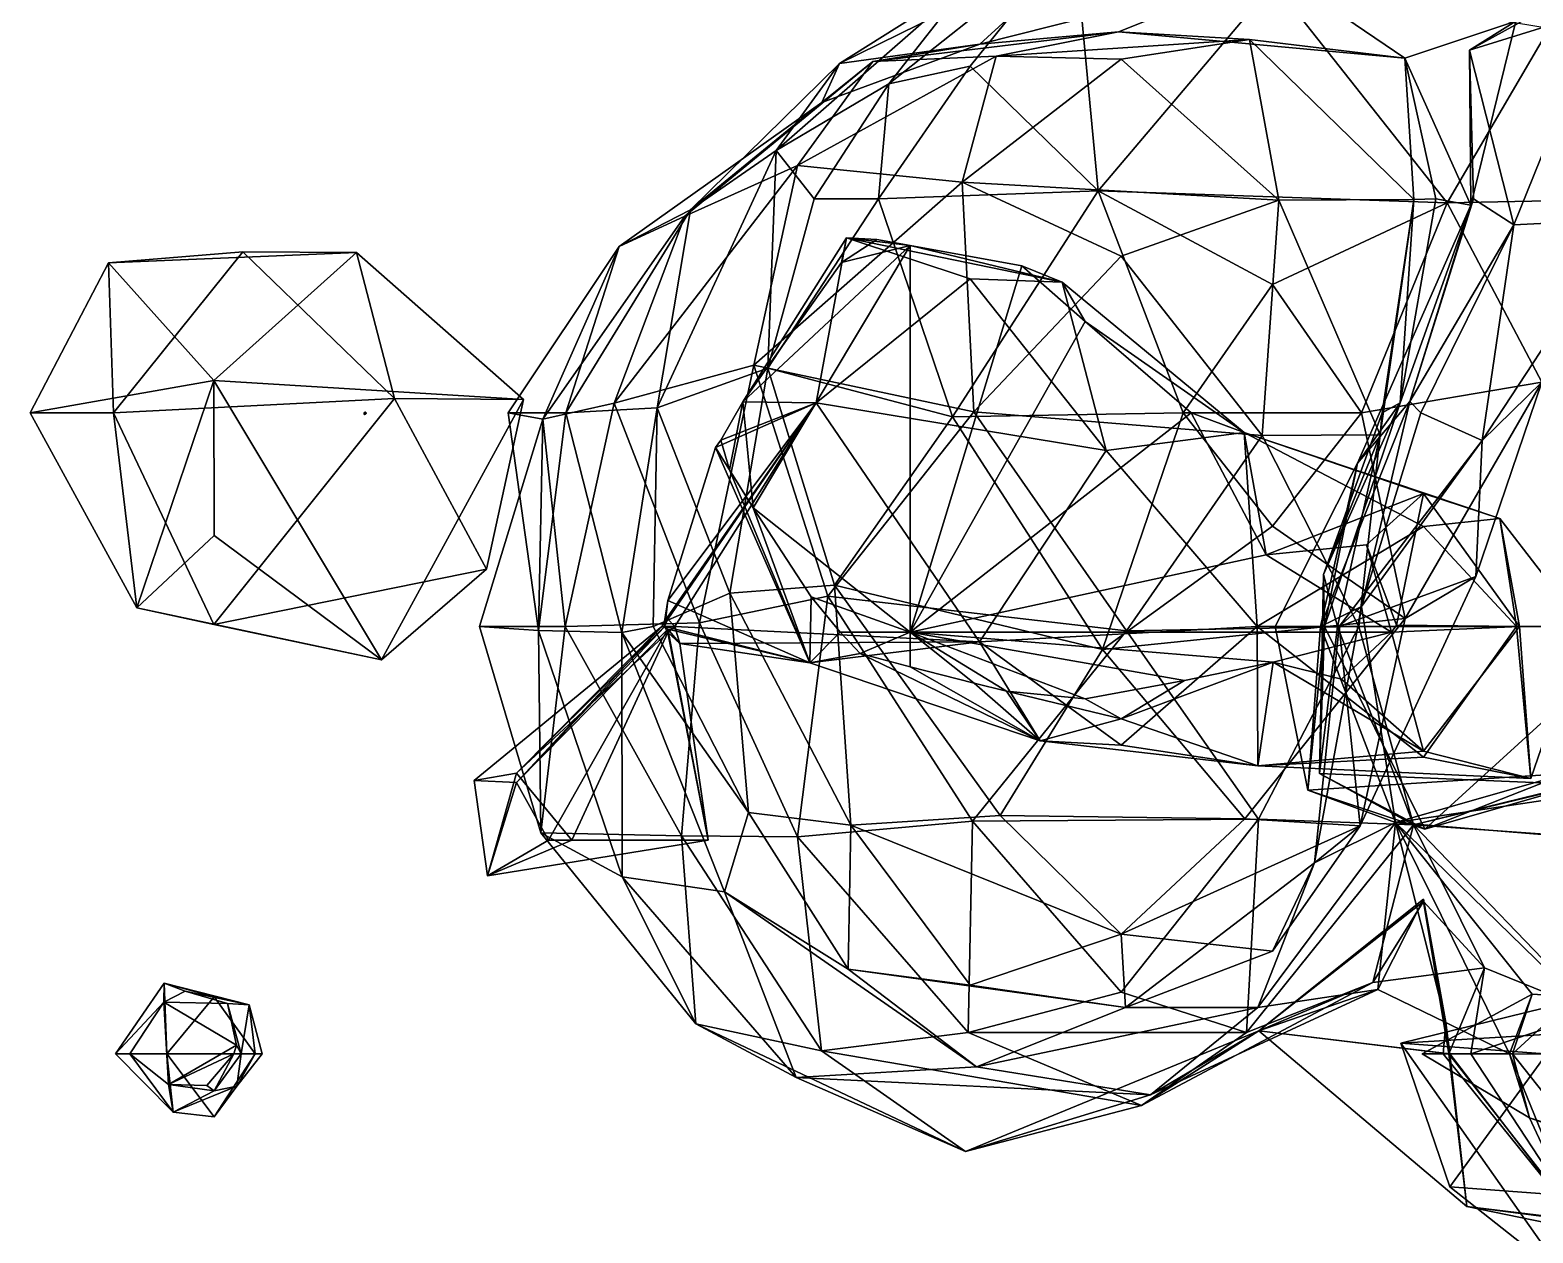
# Model space of a CAD drawing. Extents: x 290034 to 295698, y 4553723 to 4561693.
# Drawn here: x 293596.7 to 293721.9, y 4558624.7 to 4558725 of the extents above; entities that cross this region are included whole.
import ezdxf

# ---------------------------------------------------------------- set-up
doc = ezdxf.new("R2010")
doc.units = 0
doc.layers.add('Au_ppm_Pref_-_0_2', color=7, linetype='CONTINUOUS')

msp = doc.modelspace()

# ---------------------------------------------------------------- linework, layer by layer
at = {"layer": 'Au_ppm_Pref_-_0_2'}
for points in [[(293675.83, 4558723.8, 1870.89), (293664.11, 4558722.2, 1866.32), (293685.66, 4558732.82, 1864.98)], [(293664.11, 4558722.2, 1866.32), (293674.86, 4558728.98, 1858.98), (293685.66, 4558732.82, 1864.98)], [(293674.86, 4558728.98, 1858.98), (293668.22, 4558720.5, 1853.07), (293683.68, 4558732.76, 1852.5)], [(293675, 4558721.98, 1849.38), (293683.68, 4558732.76, 1852.5), (293668.22, 4558720.5, 1853.07)], [(293683.68, 4558732.76, 1852.5), (293675, 4558721.98, 1849.38), (293685.67, 4558711.6, 1845.65)], [(293675.83, 4558723.8, 1870.89), (293685.66, 4558732.82, 1864.98), (293700.37, 4558730.04, 1871.08)], [(293683.68, 4558732.76, 1852.5), (293685.67, 4558711.6, 1845.65), (293700.31, 4558728.91, 1847.13)], [(293664.11, 4558722.2, 1866.32), (293658.83, 4558714.95, 1858.35), (293674.86, 4558728.98, 1858.98)], [(293658.83, 4558714.95, 1858.35), (293668.22, 4558720.5, 1853.07), (293674.86, 4558728.98, 1858.98)], [(293675.83, 4558723.8, 1870.89), (293700.37, 4558730.04, 1871.08), (293687.38, 4558724.85, 1877.01)], [(293711.24, 4558722.64, 1875.53), (293687.38, 4558724.85, 1877.01), (293700.37, 4558730.04, 1871.08)], [(293720.49, 4558725.73, 1869.58), (293711.24, 4558722.64, 1875.53), (293700.37, 4558730.04, 1871.08)], [(293714.78, 4558710.59, 1845.12), (293700.31, 4558728.91, 1847.13), (293685.67, 4558711.6, 1845.65)], [(293714.78, 4558710.59, 1845.12), (293723.28, 4558725.13, 1848.02), (293700.31, 4558728.91, 1847.13)], [(293716.64, 4558723.31, 1864.95), (293720.49, 4558725.73, 1869.58), (293726.41, 4558728.74, 1864.95)], [(293716.64, 4558723.31, 1864.95), (293726.41, 4558728.74, 1864.95), (293727.59, 4558726.69, 1859.99)], [(293716.64, 4558723.31, 1864.95), (293727.59, 4558726.69, 1859.99), (293720.34, 4558708.75, 1859.89)], [(293720.34, 4558708.75, 1859.89), (293727.59, 4558726.69, 1859.99), (293729.79, 4558709.23, 1853.43)], [(293716.74, 4558710.4, 1870.78), (293711.24, 4558722.64, 1875.53), (293720.49, 4558725.73, 1869.58)], [(293716.64, 4558723.31, 1864.95), (293716.74, 4558710.4, 1870.78), (293720.49, 4558725.73, 1869.58)], [(293675.83, 4558723.8, 1870.89), (293687.38, 4558724.85, 1877.01), (293666.89, 4558722.38, 1876.83)], [(293677.17, 4558722.81, 1881.81), (293666.89, 4558722.38, 1876.83), (293687.38, 4558724.85, 1877.01)], [(293677.17, 4558722.81, 1881.81), (293687.38, 4558724.85, 1877.01), (293698.3, 4558724.2, 1882.15)], [(293677.17, 4558722.81, 1881.81), (293698.3, 4558724.2, 1882.15), (293687.6, 4558722.56, 1886.65)], [(293687.38, 4558724.85, 1877.01), (293711.24, 4558722.64, 1875.53), (293698.3, 4558724.2, 1882.15)], [(293698.3, 4558724.2, 1882.15), (293700.75, 4558710.82, 1889.04), (293687.6, 4558722.56, 1886.65)], [(293711.24, 4558722.64, 1875.53), (293711.99, 4558710.88, 1883.06), (293698.3, 4558724.2, 1882.15)], [(293711.99, 4558710.88, 1883.06), (293700.75, 4558710.82, 1889.04), (293698.3, 4558724.2, 1882.15)], [(293714.78, 4558710.59, 1845.12), (293731.69, 4558710.92, 1850.1), (293723.28, 4558725.13, 1848.02)], [(293677.17, 4558722.81, 1881.81), (293674.35, 4558712.3, 1889.02), (293660.62, 4558713.71, 1883.11)], [(293677.17, 4558722.81, 1881.81), (293660.62, 4558713.71, 1883.11), (293666.89, 4558722.38, 1876.83)], [(293675.83, 4558723.8, 1870.89), (293666.89, 4558722.38, 1876.83), (293662.65, 4558718.94, 1871.76)], [(293675.83, 4558723.8, 1870.89), (293662.65, 4558718.94, 1871.76), (293664.11, 4558722.2, 1866.32)], [(293677.17, 4558722.81, 1881.81), (293687.6, 4558722.56, 1886.65), (293674.35, 4558712.3, 1889.02)], [(293716.74, 4558710.4, 1870.78), (293716.64, 4558723.31, 1864.95), (293716.97, 4558710.92, 1864.95)], [(293716.97, 4558710.92, 1864.95), (293716.64, 4558723.31, 1864.95), (293720.34, 4558708.75, 1859.89)], [(293651.24, 4558709.48, 1877.14), (293666.89, 4558722.38, 1876.83), (293660.62, 4558713.71, 1883.11)], [(293662.65, 4558718.94, 1871.76), (293666.89, 4558722.38, 1876.83), (293651.24, 4558709.48, 1877.14)], [(293662.65, 4558718.94, 1871.76), (293651.7, 4558710, 1864.98), (293664.11, 4558722.2, 1866.32)], [(293658.83, 4558714.95, 1858.35), (293664.11, 4558722.2, 1866.32), (293651.7, 4558710, 1864.98)], [(293667.38, 4558710.92, 1849.48), (293685.67, 4558711.6, 1845.65), (293675, 4558721.98, 1849.38)], [(293667.38, 4558710.92, 1849.48), (293675, 4558721.98, 1849.38), (293668.22, 4558720.5, 1853.07)], [(293687.6, 4558722.56, 1886.65), (293700.75, 4558710.82, 1889.04), (293674.35, 4558712.3, 1889.02)], [(293713.84, 4558710.92, 1876.83), (293711.99, 4558710.88, 1883.06), (293711.24, 4558722.64, 1875.53)], [(293716.74, 4558710.4, 1870.78), (293713.84, 4558710.92, 1876.83), (293711.24, 4558722.64, 1875.53)], [(293668.22, 4558720.5, 1853.07), (293658.83, 4558714.95, 1858.35), (293662.02, 4558710.92, 1853.07)], [(293662.02, 4558710.92, 1853.07), (293667.38, 4558710.92, 1849.48), (293668.22, 4558720.5, 1853.07)], [(293645.75, 4558706.96, 1870.89), (293662.65, 4558718.94, 1871.76), (293651.24, 4558709.48, 1877.14)], [(293645.75, 4558706.96, 1870.89), (293651.7, 4558710, 1864.98), (293662.65, 4558718.94, 1871.76)], [(293651.7, 4558710, 1864.98), (293648.93, 4558693.5, 1859.01), (293658.83, 4558714.95, 1858.35)], [(293648.93, 4558693.5, 1859.01), (293658.15, 4558696.82, 1851.83), (293658.83, 4558714.95, 1858.35)], [(293658.83, 4558714.95, 1858.35), (293658.15, 4558696.82, 1851.83), (293662.02, 4558710.92, 1853.07)], [(293645.34, 4558693.9, 1883.64), (293660.62, 4558713.71, 1883.11), (293656.97, 4558697.05, 1890.02)], [(293660.62, 4558713.71, 1883.11), (293645.34, 4558693.9, 1883.64), (293651.24, 4558709.48, 1877.14)], [(293660.62, 4558713.71, 1883.11), (293674.35, 4558712.3, 1889.02), (293656.97, 4558697.05, 1890.02)], [(293656.97, 4558697.05, 1890.02), (293674.35, 4558712.3, 1889.02), (293675.32, 4558693.17, 1894.22)], [(293685.67, 4558711.6, 1845.65), (293667.38, 4558710.92, 1849.48), (293673.54, 4558692.74, 1846.36)], [(293692.76, 4558693.1, 1843.63), (293685.67, 4558711.6, 1845.65), (293673.54, 4558692.74, 1846.36)], [(293700.75, 4558710.82, 1889.04), (293687.6, 4558706.15, 1893.05), (293674.35, 4558712.3, 1889.02)], [(293674.35, 4558712.3, 1889.02), (293687.6, 4558706.15, 1893.05), (293675.32, 4558693.17, 1894.22)], [(293692.76, 4558693.1, 1843.63), (293700.2, 4558703.79, 1843.57), (293685.67, 4558711.6, 1845.65)], [(293700.2, 4558703.79, 1843.57), (293714.78, 4558710.59, 1845.12), (293685.67, 4558711.6, 1845.65)], [(293662.02, 4558710.92, 1853.07), (293658.15, 4558696.82, 1851.83), (293667.38, 4558710.92, 1849.48)], [(293658.15, 4558696.82, 1851.83), (293673.54, 4558692.74, 1846.36), (293667.38, 4558710.92, 1849.48)], [(293687.6, 4558706.15, 1893.05), (293700.75, 4558710.82, 1889.04), (293699.35, 4558691.19, 1893.61)], [(293709.2, 4558691.24, 1888.44), (293699.35, 4558691.19, 1893.61), (293700.75, 4558710.82, 1889.04)], [(293700.2, 4558703.79, 1843.57), (293707.62, 4558693.1, 1843.63), (293714.78, 4558710.59, 1845.12)], [(293711.99, 4558710.88, 1883.06), (293709.2, 4558691.24, 1888.44), (293700.75, 4558710.82, 1889.04)], [(293711.67, 4558694.02, 1864.93), (293707.29, 4558688.88, 1870.89), (293716.74, 4558710.4, 1870.78)], [(293710.84, 4558693.92, 1876.55), (293716.74, 4558710.4, 1870.78), (293707.29, 4558688.88, 1870.89)], [(293714.78, 4558710.59, 1845.12), (293707.62, 4558693.1, 1843.63), (293722.67, 4558695.63, 1847.71)], [(293711.99, 4558710.88, 1883.06), (293709.36, 4558693.1, 1882.77), (293709.2, 4558691.24, 1888.44)], [(293710.84, 4558693.92, 1876.55), (293709.36, 4558693.1, 1882.77), (293711.99, 4558710.88, 1883.06)], [(293713.84, 4558710.92, 1876.83), (293710.84, 4558693.92, 1876.55), (293711.99, 4558710.88, 1883.06)], [(293713.84, 4558710.92, 1876.83), (293716.74, 4558710.4, 1870.78), (293710.84, 4558693.92, 1876.55)], [(293711.67, 4558694.02, 1864.93), (293716.74, 4558710.4, 1870.78), (293716.97, 4558710.92, 1864.95)], [(293711.67, 4558694.02, 1864.93), (293716.97, 4558710.92, 1864.95), (293720.34, 4558708.75, 1859.89)], [(293722.67, 4558695.63, 1847.71), (293731.69, 4558710.92, 1850.1), (293714.78, 4558710.59, 1845.12)], [(293645.75, 4558706.96, 1870.89), (293651.24, 4558709.48, 1877.14), (293639.4, 4558692.55, 1877.04)], [(293639.4, 4558692.55, 1877.04), (293651.24, 4558709.48, 1877.14), (293645.34, 4558693.9, 1883.64)], [(293645.75, 4558706.96, 1870.89), (293641.3, 4558693.1, 1865.85), (293651.7, 4558710, 1864.98)], [(293641.3, 4558693.1, 1865.85), (293648.93, 4558693.5, 1859.01), (293651.7, 4558710, 1864.98)], [(293720.34, 4558708.75, 1859.89), (293729.79, 4558709.23, 1853.43), (293717.68, 4558690.78, 1854.23)], [(293722.67, 4558695.63, 1847.71), (293717.68, 4558690.78, 1854.23), (293729.79, 4558709.23, 1853.43)], [(293711.67, 4558694.02, 1864.93), (293720.34, 4558708.75, 1859.89), (293712.59, 4558693.1, 1859.01)], [(293720.34, 4558708.75, 1859.89), (293717.68, 4558690.78, 1854.23), (293712.59, 4558693.1, 1859.01)], [(293614.39, 4558706.51, 1776.2), (293603.18, 4558705.58, 1781.8), (293603.61, 4558693.1, 1776.1)], [(293614.39, 4558706.51, 1776.2), (293623.86, 4558706.45, 1780.66), (293603.18, 4558705.58, 1781.8)], [(293603.18, 4558705.58, 1781.8), (293623.86, 4558706.45, 1780.66), (293611.97, 4558695.78, 1784.64)], [(293627.04, 4558694.27, 1775.05), (293614.39, 4558706.51, 1776.2), (293603.61, 4558693.1, 1776.1)], [(293611.97, 4558695.78, 1784.64), (293623.86, 4558706.45, 1780.66), (293637.77, 4558694.2, 1781.74)], [(293614.39, 4558706.51, 1776.2), (293627.04, 4558694.27, 1775.05), (293623.86, 4558706.45, 1780.66)], [(293623.86, 4558706.45, 1780.66), (293627.04, 4558694.27, 1775.05), (293637.77, 4558694.2, 1781.74)], [(293645.75, 4558706.96, 1870.89), (293639.4, 4558692.55, 1877.04), (293636.51, 4558693.1, 1870.89)], [(293645.75, 4558706.96, 1870.89), (293636.51, 4558693.1, 1870.89), (293641.3, 4558693.1, 1865.85)], [(293656.05, 4558694.01, 1930.92), (293664.7, 4558707.66, 1930.28), (293664.3, 4558705.62, 1931.26)], [(293656.05, 4558694.01, 1930.92), (293662.17, 4558693.91, 1924.3), (293664.7, 4558707.66, 1930.28)], [(293656.05, 4558694.01, 1930.92), (293664.3, 4558705.62, 1931.26), (293670, 4558707.02, 1931.62)], [(293656.92, 4558685.18, 1931.14), (293656.05, 4558694.01, 1930.92), (293670, 4558707.02, 1931.62)], [(293670, 4558707.02, 1931.62), (293670, 4558674.8, 1932.21), (293656.92, 4558685.18, 1931.14)], [(293664.7, 4558707.66, 1930.28), (293662.17, 4558693.91, 1924.3), (293675, 4558704.25, 1926.56)], [(293664.3, 4558705.62, 1931.26), (293664.7, 4558707.66, 1930.28), (293667.23, 4558707.52, 1931.42)], [(293667.23, 4558707.52, 1931.42), (293670, 4558707.02, 1931.62), (293664.3, 4558705.62, 1931.26)], [(293670, 4558707.02, 1931.62), (293667.23, 4558707.52, 1931.42), (293664.7, 4558707.66, 1930.28)], [(293682.68, 4558703.97, 1930.28), (293670, 4558707.02, 1931.62), (293664.7, 4558707.66, 1930.28)], [(293682.68, 4558703.97, 1930.28), (293664.7, 4558707.66, 1930.28), (293675, 4558704.25, 1926.56)], [(293670, 4558707.02, 1931.62), (293679.31, 4558705.34, 1932.33), (293670, 4558674.8, 1932.21)], [(293682.68, 4558703.97, 1930.28), (293679.31, 4558705.34, 1932.33), (293670, 4558707.02, 1931.62)], [(293603.61, 4558693.1, 1776.1), (293603.18, 4558705.58, 1781.8), (293596.65, 4558693.1, 1781.8)], [(293596.65, 4558693.1, 1781.8), (293603.18, 4558705.58, 1781.8), (293611.97, 4558695.78, 1784.64)], [(293670, 4558674.8, 1932.21), (293679.31, 4558705.34, 1932.33), (293684.6, 4558700.69, 1932.8)], [(293699.35, 4558691.19, 1893.61), (293675.32, 4558693.17, 1894.22), (293687.6, 4558706.15, 1893.05)], [(293682.68, 4558703.97, 1930.28), (293684.6, 4558700.69, 1932.8), (293679.31, 4558705.34, 1932.33)], [(293675, 4558704.25, 1926.56), (293662.17, 4558693.91, 1924.3), (293686.35, 4558689.95, 1925.98)], [(293682.68, 4558703.97, 1930.28), (293675, 4558704.25, 1926.56), (293686.35, 4558689.95, 1925.98)], [(293684.6, 4558700.69, 1932.8), (293682.68, 4558703.97, 1930.28), (293697.85, 4558691.46, 1930.82)], [(293682.68, 4558703.97, 1930.28), (293686.35, 4558689.95, 1925.98), (293697.85, 4558691.46, 1930.82)], [(293700.2, 4558703.79, 1843.57), (293692.76, 4558693.1, 1843.63), (293707.62, 4558693.1, 1843.63)], [(293670, 4558674.8, 1932.21), (293684.6, 4558700.69, 1932.8), (293693.43, 4558693.09, 1933.58)], [(293693.43, 4558693.09, 1933.58), (293684.6, 4558700.69, 1932.8), (293697.85, 4558691.46, 1930.82)], [(293652.44, 4558675.58, 1888.23), (293645.34, 4558693.9, 1883.64), (293656.97, 4558697.05, 1890.02)], [(293658.15, 4558696.82, 1851.83), (293648.93, 4558693.5, 1859.01), (293654.98, 4558678.06, 1853.53)], [(293652.44, 4558675.58, 1888.23), (293656.97, 4558697.05, 1890.02), (293663.16, 4558677.8, 1893.45)], [(293654.98, 4558678.06, 1853.53), (293663.71, 4558678.73, 1848.9), (293658.15, 4558696.82, 1851.83)], [(293663.16, 4558677.8, 1893.45), (293656.97, 4558697.05, 1890.02), (293675.32, 4558693.17, 1894.22)], [(293658.15, 4558696.82, 1851.83), (293663.71, 4558678.73, 1848.9), (293673.54, 4558692.74, 1846.36)], [(293605.54, 4558676.83, 1781.8), (293596.65, 4558693.1, 1781.8), (293611.97, 4558695.78, 1784.64)], [(293605.54, 4558676.83, 1781.8), (293611.97, 4558695.78, 1784.64), (293612, 4558682.85, 1785.21)], [(293611.97, 4558695.78, 1784.64), (293625.95, 4558672.51, 1782.33), (293612, 4558682.85, 1785.21)], [(293637.77, 4558694.2, 1781.74), (293625.95, 4558672.51, 1782.33), (293611.97, 4558695.78, 1784.64)], [(293711.28, 4558675.95, 1847.28), (293722.67, 4558695.63, 1847.71), (293707.62, 4558693.1, 1843.63)], [(293717.17, 4558679.46, 1853.07), (293722.67, 4558695.63, 1847.71), (293711.28, 4558675.95, 1847.28)], [(293717.17, 4558679.46, 1853.07), (293717.68, 4558690.78, 1854.23), (293722.67, 4558695.63, 1847.71)], [(293627.04, 4558694.27, 1775.05), (293603.61, 4558693.1, 1776.1), (293611.97, 4558675.45, 1775.9)], [(293627.04, 4558694.27, 1775.05), (293611.97, 4558675.45, 1775.9), (293634.7, 4558680.05, 1777.29)], [(293634.7, 4558680.05, 1777.29), (293625.95, 4558672.51, 1782.33), (293637.77, 4558694.2, 1781.74)], [(293637.77, 4558694.2, 1781.74), (293627.04, 4558694.27, 1775.05), (293634.7, 4558680.05, 1777.29)], [(293645.34, 4558693.9, 1883.64), (293641.25, 4558675.29, 1881.97), (293639.4, 4558692.55, 1877.04)], [(293641.25, 4558675.29, 1881.97), (293645.34, 4558693.9, 1883.64), (293652.44, 4558675.58, 1888.23)], [(293649.52, 4558675.69, 1924.34), (293662.17, 4558693.91, 1924.3), (293649.8, 4558677.44, 1925.06)], [(293649.8, 4558675.9, 1924.14), (293662.17, 4558693.91, 1924.3), (293649.52, 4558675.69, 1924.34)], [(293649.8, 4558677.44, 1925.06), (293662.17, 4558693.91, 1924.3), (293653.79, 4558690.19, 1930.84)], [(293650.4, 4558675.29, 1924.06), (293662.17, 4558693.91, 1924.3), (293649.8, 4558675.9, 1924.14)], [(293662.17, 4558693.91, 1924.3), (293650.4, 4558675.29, 1924.06), (293675.78, 4558674.01, 1923.85)], [(293653.79, 4558690.19, 1930.84), (293662.17, 4558693.91, 1924.3), (293654.22, 4558690.82, 1930.86)], [(293656.05, 4558694.01, 1930.92), (293654.95, 4558688.33, 1930.95), (293654.22, 4558690.82, 1930.86)], [(293654.22, 4558690.82, 1930.86), (293662.17, 4558693.91, 1924.3), (293656.05, 4558694.01, 1930.92)], [(293656.05, 4558694.01, 1930.92), (293656.92, 4558685.18, 1931.14), (293654.95, 4558688.33, 1930.95)], [(293662.17, 4558693.91, 1924.3), (293675.78, 4558674.01, 1923.85), (293686.35, 4558689.95, 1925.98)], [(293711.67, 4558694.02, 1864.93), (293704.21, 4558675.29, 1865.74), (293707.29, 4558688.88, 1870.89)], [(293711.67, 4558694.02, 1864.93), (293707.63, 4558676.95, 1859.7), (293704.21, 4558675.29, 1865.74)], [(293710.84, 4558693.92, 1876.55), (293704.55, 4558675.29, 1877.1), (293704.46, 4558679.61, 1882.77)], [(293710.84, 4558693.92, 1876.55), (293704.46, 4558679.61, 1882.77), (293709.36, 4558693.1, 1882.77)], [(293710.84, 4558693.92, 1876.55), (293707.29, 4558688.88, 1870.89), (293704.55, 4558675.29, 1877.1)], [(293711.67, 4558694.02, 1864.93), (293712.59, 4558693.1, 1859.01), (293707.63, 4558676.95, 1859.7)], [(293603.61, 4558693.1, 1776.1), (293596.65, 4558693.1, 1781.8), (293605.54, 4558676.83, 1781.8)], [(293605.54, 4558676.83, 1781.8), (293611.97, 4558675.45, 1775.9), (293603.61, 4558693.1, 1776.1)], [(293624.5, 4558692.96, 1799.62), (293624.51, 4558693.1, 1799.62), (293624.56, 4558693.1, 1799.63)], [(293624.5, 4558692.96, 1799.62), (293624.56, 4558693.1, 1799.63), (293624.6, 4558692.98, 1799.66)], [(293624.51, 4558693.1, 1799.62), (293624.5, 4558692.96, 1799.62), (293624.57, 4558693.1, 1799.6)], [(293624.5, 4558692.96, 1799.62), (293624.6, 4558693.04, 1799.59), (293624.57, 4558693.1, 1799.6)], [(293624.5, 4558692.96, 1799.62), (293624.66, 4558693.02, 1799.62), (293624.6, 4558693.04, 1799.59)], [(293624.66, 4558693.02, 1799.62), (293624.5, 4558692.96, 1799.62), (293624.6, 4558692.98, 1799.66)], [(293624.51, 4558693.1, 1799.62), (293624.57, 4558693.14, 1799.62), (293624.56, 4558693.1, 1799.63)], [(293624.57, 4558693.14, 1799.62), (293624.51, 4558693.1, 1799.62), (293624.57, 4558693.1, 1799.6)], [(293624.57, 4558693.14, 1799.62), (293624.6, 4558693.13, 1799.63), (293624.56, 4558693.1, 1799.63)], [(293624.64, 4558693.1, 1799.63), (293624.56, 4558693.1, 1799.63), (293624.6, 4558693.13, 1799.63)], [(293624.64, 4558693.1, 1799.63), (293624.6, 4558692.98, 1799.66), (293624.56, 4558693.1, 1799.63)], [(293624.57, 4558693.14, 1799.62), (293624.62, 4558693.13, 1799.62), (293624.6, 4558693.13, 1799.63)], [(293624.57, 4558693.14, 1799.62), (293624.57, 4558693.1, 1799.6), (293624.6, 4558693.13, 1799.61)], [(293624.62, 4558693.13, 1799.62), (293624.57, 4558693.14, 1799.62), (293624.6, 4558693.13, 1799.61)], [(293624.6, 4558693.13, 1799.61), (293624.57, 4558693.1, 1799.6), (293624.63, 4558693.1, 1799.6)], [(293624.63, 4558693.1, 1799.6), (293624.57, 4558693.1, 1799.6), (293624.6, 4558693.04, 1799.59)], [(293624.64, 4558693.1, 1799.63), (293624.6, 4558693.13, 1799.63), (293624.62, 4558693.13, 1799.62)], [(293624.62, 4558693.13, 1799.62), (293624.6, 4558693.13, 1799.61), (293624.63, 4558693.1, 1799.6)], [(293624.64, 4558693.1, 1799.63), (293624.66, 4558693.02, 1799.62), (293624.6, 4558692.98, 1799.66)], [(293624.66, 4558693.02, 1799.62), (293624.63, 4558693.1, 1799.6), (293624.6, 4558693.04, 1799.59)], [(293624.64, 4558693.1, 1799.63), (293624.62, 4558693.13, 1799.62), (293624.66, 4558693.1, 1799.62)], [(293624.66, 4558693.1, 1799.62), (293624.62, 4558693.13, 1799.62), (293624.63, 4558693.1, 1799.6)], [(293624.66, 4558693.02, 1799.62), (293624.66, 4558693.1, 1799.62), (293624.63, 4558693.1, 1799.6)], [(293624.64, 4558693.1, 1799.63), (293624.66, 4558693.1, 1799.62), (293624.66, 4558693.02, 1799.62)], [(293639.03, 4558674.94, 1870.7), (293636.51, 4558693.1, 1870.89), (293639.4, 4558692.55, 1877.04)], [(293639.03, 4558674.94, 1870.7), (293641.3, 4558693.1, 1865.85), (293636.51, 4558693.1, 1870.89)], [(293639.03, 4558674.94, 1870.7), (293645.97, 4558674.77, 1864.09), (293641.3, 4558693.1, 1865.85)], [(293645.97, 4558674.77, 1864.09), (293648.93, 4558693.5, 1859.01), (293641.3, 4558693.1, 1865.85)], [(293645.97, 4558674.77, 1864.09), (293648.58, 4558675.29, 1859.01), (293648.93, 4558693.5, 1859.01)], [(293648.58, 4558675.29, 1859.01), (293654.98, 4558678.06, 1853.53), (293648.93, 4558693.5, 1859.01)], [(293675.32, 4558693.17, 1894.22), (293688.03, 4558674.92, 1895.37), (293663.16, 4558677.8, 1893.45)], [(293663.71, 4558678.73, 1848.9), (293686.04, 4558673.36, 1845.98), (293673.54, 4558692.74, 1846.36)], [(293670, 4558674.8, 1932.21), (293693.43, 4558693.09, 1933.58), (293699.69, 4558681.25, 1934.25)], [(293692.76, 4558693.1, 1843.63), (293673.54, 4558692.74, 1846.36), (293686.04, 4558673.36, 1845.98)], [(293675.32, 4558693.17, 1894.22), (293699.35, 4558691.19, 1893.61), (293688.03, 4558674.92, 1895.37)], [(293700.2, 4558683.64, 1843.98), (293692.76, 4558693.1, 1843.63), (293686.04, 4558673.36, 1845.98)], [(293707.62, 4558693.1, 1843.63), (293692.76, 4558693.1, 1843.63), (293700.2, 4558683.64, 1843.98)], [(293699.69, 4558681.25, 1934.25), (293693.43, 4558693.09, 1933.58), (293697.85, 4558691.46, 1930.82)], [(293711.28, 4558675.95, 1847.28), (293707.62, 4558693.1, 1843.63), (293700.2, 4558683.64, 1843.98)], [(293709.36, 4558693.1, 1882.77), (293704.46, 4558679.61, 1882.77), (293709.2, 4558691.24, 1888.44)], [(293707.63, 4558676.95, 1859.7), (293712.59, 4558693.1, 1859.01), (293717.68, 4558690.78, 1854.23)], [(293634.12, 4558675.29, 1876.83), (293639.4, 4558692.55, 1877.04), (293641.25, 4558675.29, 1881.97)], [(293639.4, 4558692.55, 1877.04), (293634.12, 4558675.29, 1876.83), (293639.03, 4558674.94, 1870.7)], [(293697.85, 4558691.46, 1930.82), (293686.35, 4558689.95, 1925.98), (293698.94, 4558675.29, 1926.56)], [(293697.85, 4558691.46, 1930.82), (293712.8, 4558686.37, 1933.97), (293699.69, 4558681.25, 1934.25)], [(293698.94, 4558675.29, 1926.56), (293712.8, 4558683.6, 1927.51), (293697.85, 4558691.46, 1930.82)], [(293697.85, 4558691.46, 1930.82), (293719.16, 4558684.29, 1930.28), (293712.8, 4558686.37, 1933.97)], [(293719.16, 4558684.29, 1930.28), (293697.85, 4558691.46, 1930.82), (293712.8, 4558683.6, 1927.51)], [(293649.8, 4558677.44, 1925.06), (293653.79, 4558690.19, 1930.84), (293661.64, 4558672.25, 1930.12)], [(293654.22, 4558690.82, 1930.86), (293654.95, 4558688.33, 1930.95), (293653.79, 4558690.19, 1930.84)], [(293653.79, 4558690.19, 1930.84), (293654.95, 4558688.33, 1930.95), (293661.64, 4558672.25, 1930.12)], [(293699.35, 4558691.19, 1893.61), (293707.41, 4558675.29, 1892.11), (293688.03, 4558674.92, 1895.37)], [(293709.2, 4558691.24, 1888.44), (293707.41, 4558675.29, 1892.11), (293699.35, 4558691.19, 1893.61)], [(293709.2, 4558691.24, 1888.44), (293704.46, 4558679.61, 1882.77), (293705.64, 4558675.29, 1887.93)], [(293705.64, 4558675.29, 1887.93), (293707.41, 4558675.29, 1892.11), (293709.2, 4558691.24, 1888.44)], [(293707.63, 4558676.95, 1859.7), (293717.68, 4558690.78, 1854.23), (293705.76, 4558675.29, 1855.69)], [(293705.76, 4558675.29, 1855.69), (293717.68, 4558690.78, 1854.23), (293717.17, 4558679.46, 1853.07)], [(293698.94, 4558675.29, 1926.56), (293686.35, 4558689.95, 1925.98), (293675.78, 4558674.01, 1923.85)], [(293707.29, 4558688.88, 1870.89), (293700.44, 4558675.29, 1870.89), (293704.55, 4558675.29, 1877.1)], [(293707.29, 4558688.88, 1870.89), (293704.21, 4558675.29, 1865.74), (293700.44, 4558675.29, 1870.89)], [(293661.64, 4558672.25, 1930.12), (293654.95, 4558688.33, 1930.95), (293656.92, 4558685.18, 1931.14)], [(293708.05, 4558682.09, 1934.85), (293699.69, 4558681.25, 1934.25), (293712.8, 4558686.37, 1933.97)], [(293710.54, 4558675.39, 1935.15), (293708.05, 4558682.09, 1934.85), (293712.8, 4558686.37, 1933.97)], [(293710.54, 4558675.39, 1935.15), (293712.8, 4558686.37, 1933.97), (293720.81, 4558675.29, 1934.06)], [(293719.16, 4558684.29, 1930.28), (293720.81, 4558675.29, 1934.06), (293712.8, 4558686.37, 1933.97)], [(293656.92, 4558685.18, 1931.14), (293670, 4558674.8, 1932.21), (293661.77, 4558677.74, 1931.69)], [(293661.64, 4558672.25, 1930.12), (293656.92, 4558685.18, 1931.14), (293661.77, 4558677.74, 1931.69)], [(293719.16, 4558684.29, 1930.28), (293712.8, 4558683.6, 1927.51), (293720.55, 4558675.29, 1926.63)], [(293719.16, 4558684.29, 1930.28), (293726.12, 4558675.29, 1930.28), (293720.81, 4558675.29, 1934.06)], [(293726.12, 4558675.29, 1930.28), (293719.16, 4558684.29, 1930.28), (293720.55, 4558675.29, 1926.63)], [(293612, 4558682.85, 1785.21), (293625.95, 4558672.51, 1782.33), (293605.54, 4558676.83, 1781.8)], [(293711.28, 4558675.95, 1847.28), (293700.2, 4558683.64, 1843.98), (293686.04, 4558673.36, 1845.98)], [(293698.94, 4558675.29, 1926.56), (293720.55, 4558675.29, 1926.63), (293712.8, 4558683.6, 1927.51)], [(293710.12, 4558674.8, 1935.13), (293699.69, 4558681.25, 1934.25), (293708.05, 4558682.09, 1934.85)], [(293710.12, 4558674.8, 1935.13), (293708.05, 4558682.09, 1934.85), (293710.54, 4558675.39, 1935.15)], [(293699.69, 4558681.25, 1934.25), (293710.12, 4558674.8, 1935.13), (293670, 4558674.8, 1932.21)], [(293634.7, 4558680.05, 1777.29), (293611.97, 4558675.45, 1775.9), (293625.95, 4558672.51, 1782.33)], [(293704.55, 4558675.29, 1877.1), (293704.13, 4558663.04, 1882.77), (293704.46, 4558679.61, 1882.77)], [(293704.13, 4558663.04, 1882.77), (293705.64, 4558675.29, 1887.93), (293704.46, 4558679.61, 1882.77)], [(293705.76, 4558675.29, 1855.69), (293717.17, 4558679.46, 1853.07), (293707.51, 4558658.67, 1853.7)], [(293707.51, 4558658.67, 1853.7), (293717.17, 4558679.46, 1853.07), (293711.28, 4558675.95, 1847.28)], [(293648.58, 4558675.29, 1859.01), (293656.54, 4558659.77, 1859.83), (293654.98, 4558678.06, 1853.53)], [(293652.44, 4558675.58, 1888.23), (293663.16, 4558677.8, 1893.45), (293660.62, 4558657.76, 1889.78)], [(293654.98, 4558678.06, 1853.53), (293665.07, 4558658.72, 1853.46), (293663.71, 4558678.73, 1848.9)], [(293656.54, 4558659.77, 1859.83), (293665.07, 4558658.72, 1853.46), (293654.98, 4558678.06, 1853.53)], [(293675.21, 4558659.05, 1893.99), (293660.62, 4558657.76, 1889.78), (293663.16, 4558677.8, 1893.45)], [(293664.18, 4558674.8, 1931.94), (293661.64, 4558672.25, 1930.12), (293661.77, 4558677.74, 1931.69)], [(293661.77, 4558677.74, 1931.69), (293670, 4558674.8, 1932.21), (293664.18, 4558674.8, 1931.94)], [(293663.16, 4558677.8, 1893.45), (293688.03, 4558674.92, 1895.37), (293675.21, 4558659.05, 1893.99)], [(293665.07, 4558658.72, 1853.46), (293677.5, 4558659.53, 1849), (293663.71, 4558678.73, 1848.9)], [(293663.71, 4558678.73, 1848.9), (293677.5, 4558659.53, 1849), (293686.04, 4558673.36, 1845.98)], [(293625.95, 4558672.51, 1782.33), (293611.97, 4558675.45, 1775.9), (293605.54, 4558676.83, 1781.8)], [(293649.8, 4558677.44, 1925.06), (293649.57, 4558675.29, 1924.45), (293649.52, 4558675.69, 1924.34)], [(293661.64, 4558672.25, 1930.12), (293649.57, 4558675.29, 1924.45), (293649.8, 4558677.44, 1925.06)], [(293710.46, 4558658.94, 1865.79), (293707.63, 4558676.95, 1859.7), (293703.71, 4558655.58, 1859.85)], [(293707.63, 4558676.95, 1859.7), (293705.76, 4558675.29, 1855.69), (293703.71, 4558655.58, 1859.85)], [(293704.21, 4558675.29, 1865.74), (293707.63, 4558676.95, 1859.7), (293710.46, 4558658.94, 1865.79)], [(293637.2, 4558662.27, 1925.94), (293633.68, 4558662.44, 1924.34), (293649.32, 4558675.29, 1924.34)], [(293637.2, 4558663.06, 1922.48), (293649.32, 4558675.29, 1924.34), (293633.68, 4558662.44, 1924.34)], [(293639.22, 4558658.08, 1876.35), (293634.12, 4558675.29, 1876.83), (293641.25, 4558675.29, 1881.97)], [(293639.22, 4558658.08, 1876.35), (293639.03, 4558674.94, 1870.7), (293634.12, 4558675.29, 1876.83)], [(293637.2, 4558662.27, 1925.94), (293649.57, 4558675.29, 1924.45), (293649.8, 4558675.05, 1924.42)], [(293637.2, 4558662.27, 1925.94), (293649.32, 4558675.29, 1924.34), (293649.57, 4558675.29, 1924.45)], [(293637.2, 4558663.06, 1922.48), (293649.8, 4558674.79, 1924.17), (293649.52, 4558675.29, 1924.21)], [(293637.2, 4558663.06, 1922.48), (293649.52, 4558675.29, 1924.21), (293649.32, 4558675.29, 1924.34)], [(293639.22, 4558658.08, 1876.35), (293641.25, 4558675.29, 1881.97), (293650.94, 4558657.84, 1882.99)], [(293650.94, 4558657.84, 1882.99), (293641.25, 4558675.29, 1881.97), (293652.44, 4558675.58, 1888.23)], [(293648.58, 4558675.29, 1859.01), (293645.97, 4558674.77, 1864.09), (293656.54, 4558659.77, 1859.83)], [(293649.52, 4558675.69, 1924.34), (293649.57, 4558675.29, 1924.45), (293649.32, 4558675.29, 1924.34)], [(293649.52, 4558675.69, 1924.34), (293649.32, 4558675.29, 1924.34), (293649.52, 4558675.29, 1924.21)], [(293649.52, 4558675.69, 1924.34), (293649.52, 4558675.29, 1924.21), (293649.8, 4558675.9, 1924.14)], [(293649.8, 4558675.9, 1924.14), (293649.52, 4558675.29, 1924.21), (293650.4, 4558675.29, 1924.06)], [(293650.4, 4558675.29, 1924.06), (293649.52, 4558675.29, 1924.21), (293649.8, 4558674.79, 1924.17)], [(293649.57, 4558675.29, 1924.45), (293661.64, 4558672.25, 1930.12), (293649.8, 4558675.05, 1924.42)], [(293650.8, 4558673.87, 1924.34), (293650.4, 4558675.29, 1924.06), (293649.8, 4558674.79, 1924.17)], [(293650.8, 4558673.87, 1924.34), (293675.78, 4558674.01, 1923.85), (293650.4, 4558675.29, 1924.06)], [(293652.44, 4558675.58, 1888.23), (293660.62, 4558657.76, 1889.78), (293650.94, 4558657.84, 1882.99)], [(293687.6, 4558665.38, 1926.98), (293698.94, 4558675.29, 1926.56), (293675.78, 4558674.01, 1923.85)], [(293686.04, 4558673.36, 1845.98), (293697.9, 4558659.24, 1848.8), (293711.28, 4558675.95, 1847.28)], [(293698.98, 4558663.68, 1930.28), (293698.94, 4558675.29, 1926.56), (293687.6, 4558665.38, 1926.98)], [(293707.41, 4558675.29, 1892.11), (293699.04, 4558659.22, 1893.51), (293688.03, 4558674.92, 1895.37)], [(293707.51, 4558658.67, 1853.7), (293711.28, 4558675.95, 1847.28), (293697.9, 4558659.24, 1848.8)], [(293698.98, 4558663.68, 1930.28), (293712.8, 4558664.39, 1926.65), (293698.94, 4558675.29, 1926.56)], [(293698.94, 4558675.29, 1926.56), (293712.8, 4558664.39, 1926.65), (293720.55, 4558675.29, 1926.63)], [(293711.97, 4558658.74, 1887.91), (293699.04, 4558659.22, 1893.51), (293707.41, 4558675.29, 1892.11)], [(293704.55, 4558675.29, 1877.1), (293700.44, 4558675.29, 1870.89), (293703.15, 4558661.65, 1870.89)], [(293700.44, 4558675.29, 1870.89), (293704.21, 4558675.29, 1865.74), (293703.15, 4558661.65, 1870.89)], [(293704.55, 4558675.29, 1877.1), (293703.15, 4558661.65, 1870.89), (293712.9, 4558658.4, 1876.9)], [(293703.15, 4558661.65, 1870.89), (293704.21, 4558675.29, 1865.74), (293710.46, 4558658.94, 1865.79)], [(293703.71, 4558655.58, 1859.85), (293705.76, 4558675.29, 1855.69), (293707.51, 4558658.67, 1853.7)], [(293711.97, 4558658.74, 1887.91), (293705.64, 4558675.29, 1887.93), (293704.13, 4558663.04, 1882.77)], [(293704.55, 4558675.29, 1877.1), (293712.9, 4558658.4, 1876.9), (293704.13, 4558663.04, 1882.77)], [(293711.97, 4558658.74, 1887.91), (293707.41, 4558675.29, 1892.11), (293705.64, 4558675.29, 1887.93)], [(293710.12, 4558674.8, 1935.13), (293710.54, 4558675.39, 1935.15), (293720.81, 4558675.29, 1934.06)], [(293712.8, 4558664.88, 1933.75), (293710.12, 4558674.8, 1935.13), (293720.81, 4558675.29, 1934.06)], [(293721.75, 4558662.62, 1930.28), (293712.8, 4558664.88, 1933.75), (293720.81, 4558675.29, 1934.06)], [(293721.75, 4558662.62, 1930.28), (293720.55, 4558675.29, 1926.63), (293712.8, 4558664.39, 1926.65)], [(293721.75, 4558662.62, 1930.28), (293726.12, 4558675.29, 1930.28), (293720.55, 4558675.29, 1926.63)], [(293726.12, 4558675.29, 1930.28), (293721.75, 4558662.62, 1930.28), (293720.81, 4558675.29, 1934.06)], [(293637.2, 4558662.27, 1925.94), (293649.8, 4558675.05, 1924.42), (293639.86, 4558657.47, 1925.59)], [(293637.2, 4558663.06, 1922.48), (293641.81, 4558657.47, 1922.17), (293649.8, 4558674.79, 1924.17)], [(293639.22, 4558658.08, 1876.35), (293646.01, 4558654.41, 1869.99), (293639.03, 4558674.94, 1870.7)], [(293646.01, 4558654.41, 1869.99), (293645.97, 4558674.77, 1864.09), (293639.03, 4558674.94, 1870.7)], [(293653.18, 4558657.47, 1924.34), (293639.86, 4558657.47, 1925.59), (293649.8, 4558675.05, 1924.42)], [(293653.18, 4558657.47, 1924.34), (293649.8, 4558674.79, 1924.17), (293641.81, 4558657.47, 1922.17)], [(293645.97, 4558674.77, 1864.09), (293646.01, 4558654.41, 1869.99), (293654.53, 4558653.17, 1864.95)], [(293654.53, 4558653.17, 1864.95), (293656.54, 4558659.77, 1859.83), (293645.97, 4558674.77, 1864.09)], [(293653.18, 4558657.47, 1924.34), (293649.8, 4558675.05, 1924.42), (293650.8, 4558673.87, 1924.34)], [(293649.8, 4558675.05, 1924.42), (293661.64, 4558672.25, 1930.12), (293650.8, 4558673.87, 1924.34)], [(293653.18, 4558657.47, 1924.34), (293650.8, 4558673.87, 1924.34), (293649.8, 4558674.79, 1924.17)], [(293661.64, 4558672.25, 1930.12), (293675.78, 4558674.01, 1923.85), (293650.8, 4558673.87, 1924.34)], [(293665.85, 4558673.03, 1932.18), (293661.64, 4558672.25, 1930.12), (293664.18, 4558674.8, 1931.94)], [(293680.85, 4558665.75, 1930.28), (293675.78, 4558674.01, 1923.85), (293661.64, 4558672.25, 1930.12)], [(293670, 4558674.8, 1932.21), (293665.85, 4558673.03, 1932.18), (293664.18, 4558674.8, 1931.94)], [(293670, 4558674.8, 1932.21), (293670, 4558671.92, 1932.48), (293665.85, 4558673.03, 1932.18)], [(293675.34, 4558670.56, 1932.94), (293670, 4558671.92, 1932.48), (293670, 4558674.8, 1932.21)], [(293670, 4558674.8, 1932.21), (293678.03, 4558669.9, 1933.18), (293675.34, 4558670.56, 1932.94)], [(293670, 4558674.8, 1932.21), (293684.59, 4558669.25, 1933.71), (293678.03, 4558669.9, 1933.18)], [(293670, 4558674.8, 1932.21), (293692.89, 4558670.77, 1934.2), (293684.59, 4558669.25, 1933.71)], [(293670, 4558674.8, 1932.21), (293700.26, 4558672.32, 1934.61), (293692.89, 4558670.77, 1934.2)], [(293710.12, 4558674.8, 1935.13), (293700.26, 4558672.32, 1934.61), (293670, 4558674.8, 1932.21)], [(293688.03, 4558674.92, 1895.37), (293699.04, 4558659.22, 1893.51), (293675.21, 4558659.05, 1893.99)], [(293680.85, 4558665.75, 1930.28), (293687.6, 4558665.38, 1926.98), (293675.78, 4558674.01, 1923.85)], [(293710.12, 4558674.8, 1935.13), (293705.95, 4558670.89, 1935.14), (293700.26, 4558672.32, 1934.61)], [(293712.8, 4558664.88, 1933.75), (293705.95, 4558670.89, 1935.14), (293710.12, 4558674.8, 1935.13)], [(293680.85, 4558665.75, 1930.28), (293661.64, 4558672.25, 1930.12), (293665.85, 4558673.03, 1932.18)], [(293680.85, 4558665.75, 1930.28), (293665.85, 4558673.03, 1932.18), (293670, 4558671.92, 1932.48)], [(293677.5, 4558659.53, 1849), (293697.9, 4558659.24, 1848.8), (293686.04, 4558673.36, 1845.98)], [(293680.85, 4558665.75, 1930.28), (293670, 4558671.92, 1932.48), (293675.34, 4558670.56, 1932.94)], [(293700.26, 4558672.32, 1934.61), (293687.6, 4558667.59, 1932.85), (293692.89, 4558670.77, 1934.2)], [(293700.26, 4558672.32, 1934.61), (293698.98, 4558663.68, 1930.28), (293687.6, 4558667.59, 1932.85)], [(293698.98, 4558663.68, 1930.28), (293700.26, 4558672.32, 1934.61), (293712.8, 4558664.88, 1933.75)], [(293705.95, 4558670.89, 1935.14), (293712.8, 4558664.88, 1933.75), (293700.26, 4558672.32, 1934.61)], [(293725.9, 4558662.12, 1883.07), (293712.9, 4558658.4, 1876.9), (293728.47, 4558672.57, 1876.83)], [(293728.47, 4558672.57, 1876.83), (293712.9, 4558658.4, 1876.9), (293724.71, 4558663.04, 1870.82)], [(293678.03, 4558669.9, 1933.18), (293680.85, 4558665.75, 1930.28), (293675.34, 4558670.56, 1932.94)], [(293692.89, 4558670.77, 1934.2), (293687.6, 4558667.59, 1932.85), (293684.59, 4558669.25, 1933.71)], [(293684.59, 4558669.25, 1933.71), (293687.6, 4558667.59, 1932.85), (293678.03, 4558669.9, 1933.18)], [(293687.6, 4558667.59, 1932.85), (293680.85, 4558665.75, 1930.28), (293678.03, 4558669.9, 1933.18)], [(293698.98, 4558663.68, 1930.28), (293680.85, 4558665.75, 1930.28), (293687.6, 4558667.59, 1932.85)], [(293698.98, 4558663.68, 1930.28), (293687.6, 4558665.38, 1926.98), (293680.85, 4558665.75, 1930.28)], [(293698.98, 4558663.68, 1930.28), (293712.8, 4558664.88, 1933.75), (293721.75, 4558662.62, 1930.28)], [(293698.98, 4558663.68, 1930.28), (293721.75, 4558662.62, 1930.28), (293712.8, 4558664.39, 1926.65)], [(293711.97, 4558658.74, 1887.91), (293735.87, 4558664.62, 1887.32), (293729.9, 4558657.47, 1892.52)], [(293711.97, 4558658.74, 1887.91), (293725.9, 4558662.12, 1883.07), (293735.87, 4558664.62, 1887.32)], [(293633.68, 4558662.44, 1924.34), (293634.79, 4558654.51, 1924.35), (293637.2, 4558663.06, 1922.48)], [(293637.2, 4558663.06, 1922.48), (293634.79, 4558654.51, 1924.35), (293641.81, 4558657.47, 1922.17)], [(293724.71, 4558663.04, 1870.82), (293712.9, 4558658.4, 1876.9), (293703.15, 4558661.65, 1870.89)], [(293724.71, 4558663.04, 1870.82), (293703.15, 4558661.65, 1870.89), (293710.46, 4558658.94, 1865.79)], [(293711.97, 4558658.74, 1887.91), (293704.13, 4558663.04, 1882.77), (293725.9, 4558662.12, 1883.07)], [(293725.9, 4558662.12, 1883.07), (293704.13, 4558663.04, 1882.77), (293712.9, 4558658.4, 1876.9)], [(293710.46, 4558658.94, 1865.79), (293735.79, 4558662.72, 1865.66), (293724.71, 4558663.04, 1870.82)], [(293735.79, 4558662.72, 1865.66), (293710.46, 4558658.94, 1865.79), (293728.41, 4558657.47, 1860.43)], [(293633.68, 4558662.44, 1924.34), (293637.2, 4558662.27, 1925.94), (293634.79, 4558654.51, 1924.35)], [(293639.86, 4558657.47, 1925.59), (293634.79, 4558654.51, 1924.35), (293637.2, 4558662.27, 1925.94)], [(293654.53, 4558653.17, 1864.95), (293664.85, 4558646.72, 1860.21), (293656.54, 4558659.77, 1859.83)], [(293656.54, 4558659.77, 1859.83), (293664.85, 4558646.72, 1860.21), (293665.07, 4558658.72, 1853.46)], [(293674.85, 4558641.44, 1888.39), (293660.62, 4558657.76, 1889.78), (293675.21, 4558659.05, 1893.99)], [(293665.07, 4558658.72, 1853.46), (293687.6, 4558649.64, 1852.28), (293677.5, 4558659.53, 1849)], [(293674.85, 4558641.44, 1888.39), (293675.21, 4558659.05, 1893.99), (293687.6, 4558644.81, 1892.92)], [(293687.6, 4558644.81, 1892.92), (293675.21, 4558659.05, 1893.99), (293699.04, 4558659.22, 1893.51)], [(293697.9, 4558659.24, 1848.8), (293677.5, 4558659.53, 1849), (293687.6, 4558649.64, 1852.28)], [(293707.51, 4558658.67, 1853.7), (293697.9, 4558659.24, 1848.8), (293687.6, 4558649.64, 1852.28)], [(293698.05, 4558641.44, 1887.73), (293687.6, 4558644.81, 1892.92), (293699.04, 4558659.22, 1893.51)], [(293711.97, 4558658.74, 1887.91), (293698.05, 4558641.44, 1887.73), (293699.04, 4558659.22, 1893.51)], [(293709, 4558645.02, 1870.89), (293710.46, 4558658.94, 1865.79), (293698.99, 4558643.52, 1865.67)], [(293710.46, 4558658.94, 1865.79), (293703.71, 4558655.58, 1859.85), (293698.99, 4558643.52, 1865.67)], [(293709, 4558645.02, 1870.89), (293714.65, 4558642.27, 1870.89), (293710.46, 4558658.94, 1865.79)], [(293719.98, 4558639.65, 1867.5), (293721.87, 4558644.64, 1864.95), (293710.46, 4558658.94, 1865.79)], [(293719.98, 4558639.65, 1867.5), (293710.46, 4558658.94, 1865.79), (293714.65, 4558642.27, 1870.89)], [(293710.46, 4558658.94, 1865.79), (293721.87, 4558644.64, 1864.95), (293725.39, 4558644.42, 1863.36)], [(293710.46, 4558658.94, 1865.79), (293725.39, 4558644.42, 1863.36), (293728.41, 4558657.47, 1860.43)], [(293639.22, 4558658.08, 1876.35), (293650.94, 4558657.84, 1882.99), (293652.15, 4558642.17, 1876.19)], [(293639.22, 4558658.08, 1876.35), (293652.15, 4558642.17, 1876.19), (293646.01, 4558654.41, 1869.99)], [(293660.62, 4558657.76, 1889.78), (293662.63, 4558639.92, 1882.81), (293650.94, 4558657.84, 1882.99)], [(293652.15, 4558642.17, 1876.19), (293650.94, 4558657.84, 1882.99), (293662.63, 4558639.92, 1882.81)], [(293674.85, 4558641.44, 1888.39), (293662.63, 4558639.92, 1882.81), (293660.62, 4558657.76, 1889.78)], [(293665.07, 4558658.72, 1853.46), (293664.85, 4558646.72, 1860.21), (293675, 4558645.39, 1854.98)], [(293665.07, 4558658.72, 1853.46), (293675, 4558645.39, 1854.98), (293687.6, 4558649.64, 1852.28)], [(293687.6, 4558649.64, 1852.28), (293700.2, 4558648.22, 1855.93), (293707.51, 4558658.67, 1853.7)], [(293711.97, 4558658.74, 1887.91), (293708.57, 4558645.62, 1882.77), (293698.05, 4558641.44, 1887.73)], [(293703.71, 4558655.58, 1859.85), (293707.51, 4558658.67, 1853.7), (293700.2, 4558648.22, 1855.93)], [(293711.97, 4558658.74, 1887.91), (293717.88, 4558646.84, 1882.77), (293708.57, 4558645.62, 1882.77)], [(293711.97, 4558658.74, 1887.91), (293729.9, 4558657.47, 1892.52), (293727.01, 4558643.14, 1887.86)], [(293711.97, 4558658.74, 1887.91), (293727.01, 4558643.14, 1887.86), (293717.88, 4558646.84, 1882.77)], [(293653.18, 4558657.47, 1924.34), (293634.79, 4558654.51, 1924.35), (293639.86, 4558657.47, 1925.59)], [(293634.79, 4558654.51, 1924.35), (293653.18, 4558657.47, 1924.34), (293641.81, 4558657.47, 1922.17)], [(293698.99, 4558643.52, 1865.67), (293703.71, 4558655.58, 1859.85), (293687.96, 4558643.53, 1858.62)], [(293687.96, 4558643.53, 1858.62), (293703.71, 4558655.58, 1859.85), (293700.2, 4558648.22, 1855.93)], [(293652.15, 4558642.17, 1876.19), (293660.52, 4558637.7, 1871.17), (293646.01, 4558654.41, 1869.99)], [(293660.52, 4558637.7, 1871.17), (293654.53, 4558653.17, 1864.95), (293646.01, 4558654.41, 1869.99)], [(293675.55, 4558638.59, 1864.5), (293654.53, 4558653.17, 1864.95), (293660.52, 4558637.7, 1871.17)], [(293654.53, 4558653.17, 1864.95), (293675.55, 4558638.59, 1864.5), (293664.85, 4558646.72, 1860.21)], [(293712.8, 4558652.55, 1875.19), (293709, 4558645.02, 1870.89), (293699.08, 4558641.59, 1876.87)], [(293714.99, 4558639.65, 1871.92), (293712.8, 4558652.55, 1875.19), (293699.08, 4558641.59, 1876.87)], [(293708.57, 4558645.62, 1882.77), (293712.8, 4558652.36, 1878.53), (293699.08, 4558641.59, 1876.87)], [(293712.8, 4558652.36, 1878.53), (293714.9, 4558639.65, 1881.77), (293699.08, 4558641.59, 1876.87)], [(293717.88, 4558646.84, 1882.77), (293712.8, 4558652.36, 1878.53), (293708.57, 4558645.62, 1882.77)], [(293709, 4558645.02, 1870.89), (293712.8, 4558652.55, 1875.19), (293714.65, 4558642.27, 1870.89)], [(293714.65, 4558642.27, 1870.89), (293712.8, 4558652.55, 1875.19), (293714.99, 4558639.65, 1871.92)], [(293717.88, 4558646.84, 1882.77), (293714.9, 4558639.65, 1881.77), (293712.8, 4558652.36, 1878.53)], [(293687.96, 4558643.53, 1858.62), (293687.6, 4558649.64, 1852.28), (293675, 4558645.39, 1854.98)], [(293687.96, 4558643.53, 1858.62), (293700.2, 4558648.22, 1855.93), (293687.6, 4558649.64, 1852.28)], [(293664.85, 4558646.72, 1860.21), (293675.55, 4558638.59, 1864.5), (293687.96, 4558643.53, 1858.62)], [(293687.96, 4558643.53, 1858.62), (293675, 4558645.39, 1854.98), (293664.85, 4558646.72, 1860.21)], [(293736.28, 4558646.78, 1930.44), (293725.54, 4558639.48, 1936.29), (293710.91, 4558640.55, 1930.36)], [(293710.91, 4558640.55, 1930.36), (293724.29, 4558641.35, 1923.7), (293736.28, 4558646.78, 1930.44)], [(293717.88, 4558646.84, 1882.77), (293716.75, 4558639.65, 1882.77), (293714.9, 4558639.65, 1881.77)], [(293716.75, 4558639.65, 1882.77), (293717.88, 4558646.84, 1882.77), (293727.01, 4558643.14, 1887.86)], [(293607.83, 4558645.56, 1930.28), (293607.81, 4558643.96, 1930.82), (293603.77, 4558639.65, 1930.28)], [(293607.83, 4558645.56, 1930.28), (293603.77, 4558639.65, 1930.28), (293608.05, 4558639.65, 1928.42)], [(293607.81, 4558643.96, 1930.82), (293607.83, 4558645.56, 1930.28), (293609.57, 4558644.88, 1930.88)], [(293607.83, 4558645.56, 1930.28), (293614.9, 4558643.75, 1930.28), (293609.57, 4558644.88, 1930.88)], [(293607.83, 4558645.56, 1930.28), (293608.05, 4558639.65, 1928.42), (293612, 4558644.41, 1928.7)], [(293614.9, 4558643.75, 1930.28), (293607.83, 4558645.56, 1930.28), (293612, 4558644.41, 1928.7)], [(293708.57, 4558645.62, 1882.77), (293689.28, 4558635.35, 1882.89), (293698.05, 4558641.44, 1887.73)], [(293689.28, 4558635.35, 1882.89), (293708.57, 4558645.62, 1882.77), (293699.08, 4558641.59, 1876.87)], [(293607.81, 4558643.96, 1930.82), (293604.98, 4558639.65, 1930.89), (293603.77, 4558639.65, 1930.28)], [(293607.81, 4558643.96, 1930.82), (293608.18, 4558637.11, 1931.24), (293604.98, 4558639.65, 1930.89)], [(293609.57, 4558644.88, 1930.88), (293613.12, 4558643.87, 1931.16), (293607.81, 4558643.96, 1930.82)], [(293613.87, 4558640.38, 1931.41), (293608.18, 4558637.11, 1931.24), (293607.81, 4558643.96, 1930.82)], [(293613.12, 4558643.87, 1931.16), (293613.87, 4558640.38, 1931.41), (293607.81, 4558643.96, 1930.82)], [(293612, 4558644.41, 1928.7), (293608.05, 4558639.65, 1928.42), (293615.41, 4558639.65, 1928.67)], [(293613.12, 4558643.87, 1931.16), (293609.57, 4558644.88, 1930.88), (293614.9, 4558643.75, 1930.28)], [(293614.9, 4558643.75, 1930.28), (293612, 4558644.41, 1928.7), (293615.41, 4558639.65, 1928.67)], [(293614.26, 4558639.65, 1931.34), (293613.87, 4558640.38, 1931.41), (293613.12, 4558643.87, 1931.16)], [(293614.26, 4558639.65, 1931.34), (293613.12, 4558643.87, 1931.16), (293614.9, 4558643.75, 1930.28)], [(293698.05, 4558641.44, 1887.73), (293674.85, 4558641.44, 1888.39), (293687.6, 4558644.81, 1892.92)], [(293709, 4558645.02, 1870.89), (293690.03, 4558636.25, 1870.41), (293699.08, 4558641.59, 1876.87)], [(293709, 4558645.02, 1870.89), (293698.99, 4558643.52, 1865.67), (293690.03, 4558636.25, 1870.41)], [(293719.98, 4558639.65, 1867.5), (293712.69, 4558639.65, 1864.95), (293721.87, 4558644.64, 1864.95)], [(293721.87, 4558644.64, 1864.95), (293712.69, 4558639.65, 1864.95), (293720.23, 4558639.65, 1862.51)], [(293721.87, 4558644.64, 1864.95), (293720.23, 4558639.65, 1862.51), (293725.39, 4558644.42, 1863.36)], [(293725.39, 4558644.42, 1863.36), (293720.23, 4558639.65, 1862.51), (293737.98, 4558639.61, 1858.97)], [(293614.9, 4558643.75, 1930.28), (293616.01, 4558639.65, 1930.28), (293614.26, 4558639.65, 1931.34)], [(293616.01, 4558639.65, 1930.28), (293614.9, 4558643.75, 1930.28), (293615.41, 4558639.65, 1928.67)], [(293698.99, 4558643.52, 1865.67), (293687.96, 4558643.53, 1858.62), (293675.55, 4558638.59, 1864.5)], [(293690.03, 4558636.25, 1870.41), (293698.99, 4558643.52, 1865.67), (293675.55, 4558638.59, 1864.5)], [(293726.44, 4558624.89, 1882.24), (293716.75, 4558639.65, 1882.77), (293727.01, 4558643.14, 1887.86)], [(293674.61, 4558631.53, 1876.88), (293652.15, 4558642.17, 1876.19), (293662.63, 4558639.92, 1882.81)], [(293652.15, 4558642.17, 1876.19), (293674.61, 4558631.53, 1876.88), (293660.52, 4558637.7, 1871.17)], [(293674.85, 4558641.44, 1888.39), (293689.28, 4558635.35, 1882.89), (293662.63, 4558639.92, 1882.81)], [(293674.61, 4558631.53, 1876.88), (293689.28, 4558635.35, 1882.89), (293699.08, 4558641.59, 1876.87)], [(293699.08, 4558641.59, 1876.87), (293690.03, 4558636.25, 1870.41), (293674.61, 4558631.53, 1876.88)], [(293698.05, 4558641.44, 1887.73), (293689.28, 4558635.35, 1882.89), (293674.85, 4558641.44, 1888.39)], [(293714.99, 4558639.65, 1871.92), (293699.08, 4558641.59, 1876.87), (293716.4, 4558626.93, 1876.83)], [(293716.4, 4558626.93, 1876.83), (293699.08, 4558641.59, 1876.87), (293714.9, 4558639.65, 1881.77)], [(293714.98, 4558628.57, 1925.56), (293724.29, 4558641.35, 1923.7), (293710.91, 4558640.55, 1930.36)], [(293714.65, 4558642.27, 1870.89), (293714.99, 4558639.65, 1871.92), (293714.43, 4558639.65, 1870.89)], [(293714.43, 4558639.65, 1870.89), (293719.98, 4558639.65, 1867.5), (293714.65, 4558642.27, 1870.89)], [(293714.98, 4558628.57, 1925.56), (293737.91, 4558626.89, 1925.99), (293724.29, 4558641.35, 1923.7)], [(293613.87, 4558640.38, 1931.41), (293613.64, 4558639.65, 1931.43), (293608.18, 4558637.11, 1931.24)], [(293613.64, 4558639.65, 1931.43), (293613.87, 4558640.38, 1931.41), (293614.26, 4558639.65, 1931.34)], [(293725.54, 4558639.48, 1936.29), (293724.78, 4558620.86, 1930.19), (293710.91, 4558640.55, 1930.36)], [(293714.98, 4558628.57, 1925.56), (293710.91, 4558640.55, 1930.36), (293724.78, 4558620.86, 1930.19)], [(293603.77, 4558639.65, 1930.28), (293604.98, 4558639.65, 1930.89), (293608.57, 4558634.79, 1930.28)], [(293603.77, 4558639.65, 1930.28), (293608.57, 4558634.79, 1930.28), (293608.05, 4558639.65, 1928.42)], [(293604.98, 4558639.65, 1930.89), (293608.18, 4558637.11, 1931.24), (293608.57, 4558634.79, 1930.28)], [(293608.57, 4558634.79, 1930.28), (293612, 4558634.41, 1928.53), (293608.05, 4558639.65, 1928.42)], [(293615.41, 4558639.65, 1928.67), (293608.05, 4558639.65, 1928.42), (293612, 4558634.41, 1928.53)], [(293613.64, 4558639.65, 1931.43), (293611.39, 4558637.03, 1931.44), (293608.18, 4558637.11, 1931.24)], [(293612, 4558636.59, 1931.3), (293611.39, 4558637.03, 1931.44), (293613.64, 4558639.65, 1931.43)], [(293612, 4558636.59, 1931.3), (293613.64, 4558639.65, 1931.43), (293614.26, 4558639.65, 1931.34)], [(293613.89, 4558636.98, 1930.28), (293612, 4558636.59, 1931.3), (293614.26, 4558639.65, 1931.34)], [(293613.89, 4558636.98, 1930.28), (293615.41, 4558639.65, 1928.67), (293612, 4558634.41, 1928.53)], [(293616.01, 4558639.65, 1930.28), (293613.89, 4558636.98, 1930.28), (293614.26, 4558639.65, 1931.34)], [(293613.89, 4558636.98, 1930.28), (293616.01, 4558639.65, 1930.28), (293615.41, 4558639.65, 1928.67)], [(293662.63, 4558639.92, 1882.81), (293689.28, 4558635.35, 1882.89), (293674.61, 4558631.53, 1876.88)], [(293719.98, 4558639.65, 1867.5), (293721.64, 4558634.34, 1864.95), (293712.69, 4558639.65, 1864.95)], [(293712.69, 4558639.65, 1864.95), (293721.64, 4558634.34, 1864.95), (293720.23, 4558639.65, 1862.51)], [(293714.43, 4558639.65, 1870.89), (293714.99, 4558639.65, 1871.92), (293725.6, 4558625.84, 1870.18)], [(293719.98, 4558639.65, 1867.5), (293714.43, 4558639.65, 1870.89), (293725.6, 4558625.84, 1870.18)], [(293714.9, 4558639.65, 1881.77), (293716.75, 4558639.65, 1882.77), (293726.44, 4558624.89, 1882.24)], [(293716.4, 4558626.93, 1876.83), (293714.9, 4558639.65, 1881.77), (293726.44, 4558624.89, 1882.24)], [(293714.99, 4558639.65, 1871.92), (293716.4, 4558626.93, 1876.83), (293725.6, 4558625.84, 1870.18)], [(293719.98, 4558639.65, 1867.5), (293725.6, 4558625.84, 1870.18), (293721.64, 4558634.34, 1864.95)], [(293721.64, 4558634.34, 1864.95), (293725.39, 4558633.14, 1862.78), (293720.23, 4558639.65, 1862.51)], [(293720.23, 4558639.65, 1862.51), (293725.39, 4558633.14, 1862.78), (293737.98, 4558639.61, 1858.97)], [(293690.03, 4558636.25, 1870.41), (293675.55, 4558638.59, 1864.5), (293660.52, 4558637.7, 1871.17)], [(293690.03, 4558636.25, 1870.41), (293660.52, 4558637.7, 1871.17), (293674.61, 4558631.53, 1876.88)], [(293608.18, 4558637.11, 1931.24), (293611.39, 4558637.03, 1931.44), (293612, 4558636.59, 1931.3)], [(293608.57, 4558634.79, 1930.28), (293608.18, 4558637.11, 1931.24), (293612, 4558636.59, 1931.3)], [(293613.89, 4558636.98, 1930.28), (293608.57, 4558634.79, 1930.28), (293612, 4558636.59, 1931.3)], [(293608.57, 4558634.79, 1930.28), (293613.89, 4558636.98, 1930.28), (293612, 4558634.41, 1928.53)], [(293725.6, 4558625.84, 1870.18), (293731.68, 4558630.77, 1864.95), (293721.64, 4558634.34, 1864.95)], [(293721.64, 4558634.34, 1864.95), (293731.68, 4558630.77, 1864.95), (293725.39, 4558633.14, 1862.78)], [(293737.91, 4558626.89, 1925.99), (293714.98, 4558628.57, 1925.56), (293724.78, 4558620.86, 1930.19)], [(293716.4, 4558626.93, 1876.83), (293726.44, 4558624.89, 1882.24), (293737.61, 4558624.2, 1876.99)], [(293716.4, 4558626.93, 1876.83), (293737.61, 4558624.2, 1876.99), (293725.6, 4558625.84, 1870.18)]]:
    msp.add_3dface(points, dxfattribs=at)

doc.saveas('drawing.dxf')
